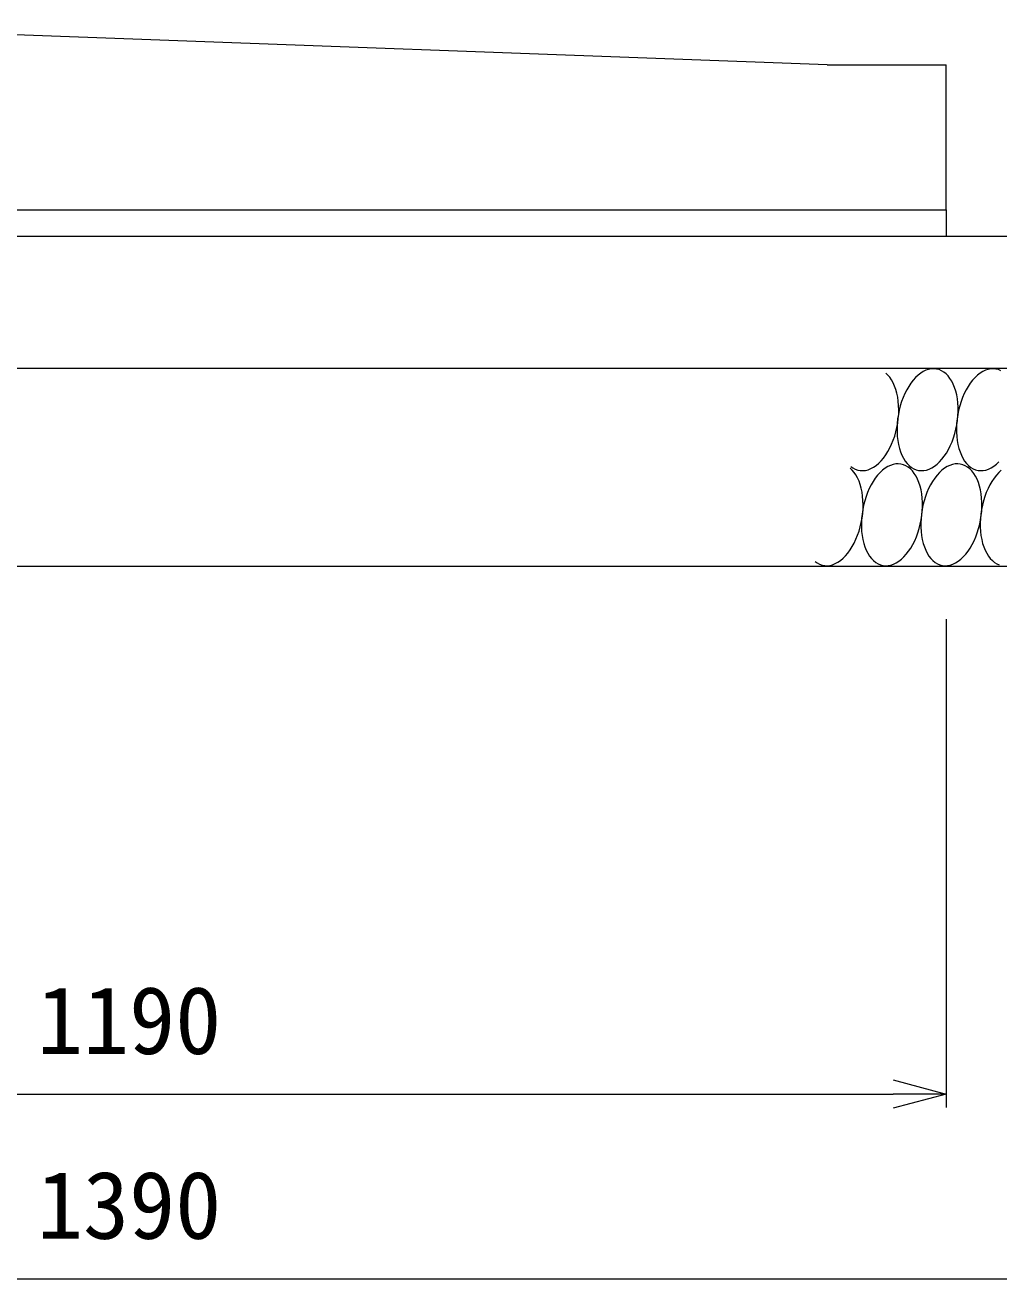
# Model space of a CAD drawing. Units: millimetres, scale not verified. Extents: x 0 to 252300, y 59400 to 118800.
# Drawn here: x 38375 to 42063, y 73541 to 78291 of the extents above; entities that cross this region are included whole.
import ezdxf
from ezdxf.enums import TextEntityAlignment as Align

# ---------------------------------------------------------------- set-up
doc = ezdxf.new("R2010")
doc.units = ezdxf.units.MM
doc.header["$LTSCALE"] = 300
for name, color, linetype, lineweight in [('0_2', 1, 'Continuous', 18), ('D-DCR', 7, 'Continuous', 18), ('D-STR', 1, 'Continuous', 18), ('D-STR-DIM', 7, 'Continuous', 18)]:
    doc.layers.add(name, color=color, linetype=linetype, lineweight=lineweight)
doc.styles.add('ＭＳ ゴシック', font='')
doc.styles.get('ＭＳ ゴシック').set_extended_font_data('MS Gothic')

msp = doc.modelspace()

# ---------------------------------------------------------------- linework, layer by layer
at = {"layer": '0_2'}
for p, q in [((41662.9, 74294.3), (41862.9, 74240.7)), ((41862.9, 74240.7), (41662.9, 74187.1)), ((41862.9, 74240.7), (41662.9, 74240.7))]:
    msp.add_line(p, q, dxfattribs=at)
at = {"layer": 'D-DCR'}
for p, q in [((41642.3, 76965), (41634.2, 76972.4)), ((41649.7, 76956.3), (41642.3, 76965)), ((41656.6, 76946.3), (41649.7, 76956.3)), ((41747.7, 76955.4), (41738.6, 76945.3)), ((41757.1, 76964.2), (41747.7, 76955.4)), ((41766.9, 76971.8), (41757.1, 76964.2)), ((41776.8, 76978), (41766.9, 76971.8)), ((41786.9, 76982.8), (41776.8, 76978)), ((41797, 76986.2), (41786.9, 76982.8)), ((41807.1, 76988.2), (41797, 76986.2)), ((41817, 76988.7), (41807.1, 76988.2)), ((41826.8, 76987.7), (41817, 76988.7)), ((41836.3, 76985.3), (41826.8, 76987.7)), ((41845.5, 76981.4), (41836.3, 76985.3)), ((41854.3, 76976.1), (41845.5, 76981.4)), ((41862.7, 76969.5), (41854.3, 76976.1)), ((41870.5, 76961.5), (41862.7, 76969.5)), ((41877.7, 76952.2), (41870.5, 76961.5)), ((41884.2, 76941.8), (41877.7, 76952.2)), ((41972.7, 76955.4), (41963.6, 76945.3)), ((41982.1, 76964.2), (41972.7, 76955.4)), ((41991.9, 76971.8), (41982.1, 76964.2)), ((42001.8, 76978), (41991.9, 76971.8)), ((42011.9, 76982.8), (42001.8, 76978)), ((42022, 76986.2), (42011.9, 76982.8)), ((42032.1, 76988.2), (42022, 76986.2)), ((42042, 76988.7), (42032.1, 76988.2)), ((42051.8, 76987.7), (42042, 76988.7)), ((42061.3, 76985.3), (42051.8, 76987.7)), ((42070.5, 76981.4), (42061.3, 76985.3)), ((41662.7, 76935.2), (41656.6, 76946.3)), ((41668.2, 76923.1), (41662.7, 76935.2)), ((41672.9, 76909.9), (41668.2, 76923.1)), ((41676.7, 76895.9), (41672.9, 76909.9)), ((41713.9, 76908.6), (41706.8, 76894.5)), ((41721.6, 76921.8), (41713.9, 76908.6)), ((41729.8, 76934.1), (41721.6, 76921.8)), ((41738.6, 76945.3), (41729.8, 76934.1)), ((41890.1, 76930.2), (41884.2, 76941.8)), ((41895.2, 76917.7), (41890.1, 76930.2)), ((41899.6, 76904.2), (41895.2, 76917.7)), ((41903.1, 76889.8), (41899.6, 76904.2)), ((41938.9, 76908.6), (41931.8, 76894.5)), ((41946.6, 76921.8), (41938.9, 76908.6)), ((41954.8, 76934.1), (41946.6, 76921.8)), ((41963.6, 76945.3), (41954.8, 76934.1)), ((41679.8, 76881.2), (41676.7, 76895.9)), ((41682, 76865.8), (41679.8, 76881.2)), ((41683.3, 76849.8), (41682, 76865.8)), ((41694.7, 76864.3), (41689.7, 76848.3)), ((41700.4, 76879.7), (41694.7, 76864.3)), ((41706.8, 76894.5), (41700.4, 76879.7)), ((41905.8, 76874.8), (41903.1, 76889.8)), ((41907.7, 76859.1), (41905.8, 76874.8)), ((41908.6, 76843), (41907.7, 76859.1)), ((41919.7, 76864.3), (41914.7, 76848.3)), ((41925.4, 76879.7), (41919.7, 76864.3)), ((41931.8, 76894.5), (41925.4, 76879.7)), ((41682.2, 76815.2), (41679.6, 76798.4)), ((41682.1, 76800), (41683.4, 76816.8)), ((41685.5, 76831.9), (41682.2, 76815.2)), ((41683.8, 76833.5), (41683.3, 76849.8)), ((41683.4, 76816.8), (41683.8, 76833.5)), ((41689.7, 76848.3), (41685.5, 76831.9)), ((41907.2, 76815.2), (41904.6, 76798.4)), ((41906.3, 76793), (41907.9, 76809.8)), ((41910.5, 76831.9), (41907.2, 76815.2)), ((41907.9, 76809.8), (41908.7, 76826.5)), ((41908.7, 76826.5), (41908.6, 76843)), ((41914.7, 76848.3), (41910.5, 76831.9)), ((41673, 76749.9), (41676.9, 76766.5)), ((41676.9, 76766.5), (41679.9, 76783.2)), ((41678, 76781.6), (41677.2, 76764.9)), ((41677.2, 76764.9), (41677.3, 76748.4)), ((41679.6, 76798.4), (41678, 76781.6)), ((41679.9, 76783.2), (41682.1, 76800)), ((41900.4, 76759.5), (41903.7, 76776.1)), ((41903, 76781.6), (41902.2, 76764.9)), ((41902.2, 76764.9), (41902.3, 76748.4)), ((41904.6, 76798.4), (41903, 76781.6)), ((41903.7, 76776.1), (41906.3, 76793)), ((41656.8, 76703), (41663, 76718.1)), ((41663, 76718.1), (41668.4, 76733.8)), ((41668.4, 76733.8), (41673, 76749.9)), ((41677.3, 76748.4), (41678.2, 76732.2)), ((41678.2, 76732.2), (41680.1, 76716.6)), ((41680.1, 76716.6), (41682.8, 76701.5)), ((41885.5, 76711.6), (41891.2, 76727.1)), ((41891.2, 76727.1), (41896.2, 76743.1)), ((41896.2, 76743.1), (41900.4, 76759.5)), ((41902.3, 76748.4), (41903.2, 76732.2)), ((41903.2, 76732.2), (41905.1, 76716.6)), ((41905.1, 76716.6), (41907.8, 76701.5)), ((41634.6, 76662.3), (41642.6, 76675)), ((41642.6, 76675), (41650, 76688.6)), ((41650, 76688.6), (41656.8, 76703)), ((41682.8, 76701.5), (41686.3, 76687.2)), ((41686.3, 76687.2), (41690.7, 76673.7)), ((41690.7, 76673.7), (41695.8, 76661.1)), ((41856.1, 76657.3), (41864.3, 76669.5)), ((41864.3, 76669.5), (41872, 76682.7)), ((41872, 76682.7), (41879, 76696.8)), ((41879, 76696.8), (41885.5, 76711.6)), ((41907.8, 76701.5), (41911.3, 76687.2)), ((41911.3, 76687.2), (41915.7, 76673.7)), ((41915.7, 76673.7), (41920.8, 76661.1)), ((41501.7, 76618.9), (41510.2, 76612.9)), ((41588.3, 76615.8), (41598.1, 76622.6)), ((41598.1, 76622.6), (41607.8, 76630.7)), ((41607.8, 76630.7), (41617.1, 76640.1)), ((41617.1, 76640.1), (41626.1, 76650.6)), ((41626.1, 76650.6), (41634.6, 76662.3)), ((41641.8, 76618), (41631.9, 76611.8)), ((41651.9, 76622.8), (41641.8, 76618)), ((41662, 76626.2), (41651.9, 76622.8)), ((41672.1, 76628.2), (41662, 76626.2)), ((41682, 76628.7), (41672.1, 76628.2)), ((41691.8, 76627.7), (41682, 76628.7)), ((41701.3, 76625.3), (41691.8, 76627.7)), ((41695.8, 76661.1), (41701.7, 76649.6)), ((41710.5, 76621.4), (41701.3, 76625.3)), ((41701.7, 76649.6), (41708.2, 76639.1)), ((41708.2, 76639.1), (41715.4, 76629.9)), ((41719.3, 76616.1), (41710.5, 76621.4)), ((41715.4, 76629.9), (41723.2, 76621.9)), ((41723.2, 76621.9), (41731.6, 76615.2)), ((41809.1, 76613.4), (41819, 76619.6)), ((41819, 76619.6), (41828.8, 76627.2)), ((41828.8, 76627.2), (41838.2, 76636)), ((41838.2, 76636), (41847.3, 76646.1)), ((41847.3, 76646.1), (41856.1, 76657.3)), ((41866.8, 76618), (41856.9, 76611.8)), ((41876.9, 76622.8), (41866.8, 76618)), ((41887, 76626.2), (41876.9, 76622.8)), ((41897.1, 76628.2), (41887, 76626.2)), ((41907, 76628.7), (41897.1, 76628.2)), ((41916.8, 76627.7), (41907, 76628.7)), ((41926.3, 76625.3), (41916.8, 76627.7)), ((41920.8, 76661.1), (41926.7, 76649.6)), ((41935.5, 76621.4), (41926.3, 76625.3)), ((41926.7, 76649.6), (41933.2, 76639.1)), ((41933.2, 76639.1), (41940.4, 76629.9)), ((41944.3, 76616.1), (41935.5, 76621.4)), ((41940.4, 76629.9), (41948.2, 76621.9)), ((41948.2, 76621.9), (41956.6, 76615.2)), ((42034.1, 76613.4), (42044, 76619.6)), ((42044, 76619.6), (42053.8, 76627.2)), ((42053.8, 76627.2), (42063.2, 76636)), ((41507.3, 76605), (41499.2, 76612.4)), ((41514.7, 76596.3), (41507.3, 76605)), ((41510.2, 76612.9), (41519.2, 76608.2)), ((41521.6, 76586.3), (41514.7, 76596.3)), ((41519.2, 76608.2), (41528.5, 76604.9)), ((41527.7, 76575.2), (41521.6, 76586.3)), ((41533.2, 76563.1), (41527.7, 76575.2)), ((41528.5, 76604.9), (41538.2, 76603.1)), ((41538.2, 76603.1), (41548, 76602.7)), ((41548, 76602.7), (41558.1, 76603.8)), ((41558.1, 76603.8), (41568.2, 76606.4)), ((41568.2, 76606.4), (41578.3, 76610.4)), ((41578.3, 76610.4), (41588.3, 76615.8)), ((41594.8, 76574.1), (41586.6, 76561.8)), ((41603.6, 76585.3), (41594.8, 76574.1)), ((41612.7, 76595.4), (41603.6, 76585.3)), ((41622.1, 76604.2), (41612.7, 76595.4)), ((41631.9, 76611.8), (41622.1, 76604.2)), ((41727.7, 76609.5), (41719.3, 76616.1)), ((41735.5, 76601.5), (41727.7, 76609.5)), ((41731.6, 76615.2), (41740.4, 76610)), ((41742.7, 76592.2), (41735.5, 76601.5)), ((41740.4, 76610), (41749.6, 76606.1)), ((41749.2, 76581.8), (41742.7, 76592.2)), ((41755.1, 76570.2), (41749.2, 76581.8)), ((41749.6, 76606.1), (41759.1, 76603.6)), ((41760.2, 76557.7), (41755.1, 76570.2)), ((41759.1, 76603.6), (41768.9, 76602.7)), ((41768.9, 76602.7), (41778.8, 76603.2)), ((41778.8, 76603.2), (41788.9, 76605.1)), ((41788.9, 76605.1), (41799, 76608.5)), ((41799, 76608.5), (41809.1, 76613.4)), ((41819.8, 76574.1), (41811.6, 76561.8)), ((41828.6, 76585.3), (41819.8, 76574.1)), ((41837.7, 76595.4), (41828.6, 76585.3)), ((41847.1, 76604.2), (41837.7, 76595.4)), ((41856.9, 76611.8), (41847.1, 76604.2)), ((41952.7, 76609.5), (41944.3, 76616.1)), ((41960.5, 76601.5), (41952.7, 76609.5)), ((41956.6, 76615.2), (41965.4, 76610)), ((41967.7, 76592.2), (41960.5, 76601.5)), ((41965.4, 76610), (41974.6, 76606.1)), ((41974.2, 76581.8), (41967.7, 76592.2)), ((41980.1, 76570.2), (41974.2, 76581.8)), ((41974.6, 76606.1), (41984.1, 76603.6)), ((41985.2, 76557.7), (41980.1, 76570.2)), ((41984.1, 76603.6), (41993.9, 76602.7)), ((41993.9, 76602.7), (42003.8, 76603.2)), ((42003.8, 76603.2), (42013.9, 76605.1)), ((42013.9, 76605.1), (42024, 76608.5)), ((42024, 76608.5), (42034.1, 76613.4)), ((42044.8, 76574.1), (42036.6, 76561.8)), ((42053.6, 76585.3), (42044.8, 76574.1)), ((42062.7, 76595.4), (42053.6, 76585.3)), ((42072.1, 76604.2), (42062.7, 76595.4)), ((41537.9, 76549.9), (41533.2, 76563.1)), ((41541.7, 76535.9), (41537.9, 76549.9)), ((41544.8, 76521.2), (41541.7, 76535.9)), ((41571.8, 76534.5), (41565.4, 76519.7)), ((41578.9, 76548.6), (41571.8, 76534.5)), ((41586.6, 76561.8), (41578.9, 76548.6)), ((41764.6, 76544.2), (41760.2, 76557.7)), ((41768.1, 76529.8), (41764.6, 76544.2)), ((41770.8, 76514.8), (41768.1, 76529.8)), ((41796.8, 76534.5), (41790.4, 76519.7)), ((41803.9, 76548.6), (41796.8, 76534.5)), ((41811.6, 76561.8), (41803.9, 76548.6)), ((41989.6, 76544.2), (41985.2, 76557.7)), ((41993.1, 76529.8), (41989.6, 76544.2)), ((41995.8, 76514.8), (41993.1, 76529.8)), ((42021.8, 76534.5), (42015.4, 76519.7)), ((42028.9, 76548.6), (42021.8, 76534.5)), ((42036.6, 76561.8), (42028.9, 76548.6)), ((41547, 76505.8), (41544.8, 76521.2)), ((41548.3, 76489.8), (41547, 76505.8)), ((41548.8, 76473.5), (41548.3, 76489.8)), ((41554.7, 76488.3), (41550.5, 76471.9)), ((41559.7, 76504.3), (41554.7, 76488.3)), ((41565.4, 76519.7), (41559.7, 76504.3)), ((41772.7, 76499.1), (41770.8, 76514.8)), ((41773.6, 76483), (41772.7, 76499.1)), ((41773.7, 76466.5), (41773.6, 76483)), ((41779.7, 76488.3), (41775.5, 76471.9)), ((41784.7, 76504.3), (41779.7, 76488.3)), ((41790.4, 76519.7), (41784.7, 76504.3)), ((41997.7, 76499.1), (41995.8, 76514.8)), ((41998.6, 76483), (41997.7, 76499.1)), ((41998.7, 76466.5), (41998.6, 76483)), ((42004.7, 76488.3), (42000.5, 76471.9)), ((42009.7, 76504.3), (42004.7, 76488.3)), ((42015.4, 76519.7), (42009.7, 76504.3)), ((41544.6, 76438.4), (41543, 76421.6)), ((41547.2, 76455.2), (41544.6, 76438.4)), ((41544.9, 76423.2), (41547.1, 76440)), ((41547.1, 76440), (41548.4, 76456.8)), ((41550.5, 76471.9), (41547.2, 76455.2)), ((41548.4, 76456.8), (41548.8, 76473.5)), ((41769.6, 76438.4), (41768, 76421.6)), ((41768.7, 76416.1), (41771.3, 76433)), ((41772.2, 76455.2), (41769.6, 76438.4)), ((41771.3, 76433), (41772.9, 76449.8)), ((41775.5, 76471.9), (41772.2, 76455.2)), ((41772.9, 76449.8), (41773.7, 76466.5)), ((41994.6, 76438.4), (41993, 76421.6)), ((41993.7, 76416.1), (41996.3, 76433)), ((41997.2, 76455.2), (41994.6, 76438.4)), ((41996.3, 76433), (41997.9, 76449.8)), ((42000.5, 76471.9), (41997.2, 76455.2)), ((41997.9, 76449.8), (41998.7, 76466.5)), ((41533.4, 76373.8), (41538, 76389.9)), ((41538, 76389.9), (41541.9, 76406.5)), ((41541.9, 76406.5), (41544.9, 76423.2)), ((41543, 76421.6), (41542.2, 76404.9)), ((41542.2, 76404.9), (41542.3, 76388.4)), ((41542.3, 76388.4), (41543.2, 76372.2)), ((41756.2, 76367.1), (41761.2, 76383.1)), ((41761.2, 76383.1), (41765.4, 76399.5)), ((41765.4, 76399.5), (41768.7, 76416.1)), ((41768, 76421.6), (41767.2, 76404.9)), ((41767.2, 76404.9), (41767.3, 76388.4)), ((41767.3, 76388.4), (41768.2, 76372.2)), ((41981.2, 76367.1), (41986.2, 76383.1)), ((41986.2, 76383.1), (41990.4, 76399.5)), ((41990.4, 76399.5), (41993.7, 76416.1)), ((41993, 76421.6), (41992.2, 76404.9)), ((41992.2, 76404.9), (41992.3, 76388.4)), ((41992.3, 76388.4), (41993.2, 76372.2)), ((41515, 76328.6), (41521.8, 76343)), ((41521.8, 76343), (41528, 76358.1)), ((41528, 76358.1), (41533.4, 76373.8)), ((41543.2, 76372.2), (41545.1, 76356.6)), ((41545.1, 76356.6), (41547.8, 76341.5)), ((41547.8, 76341.5), (41551.3, 76327.2)), ((41737, 76322.7), (41744, 76336.8)), ((41744, 76336.8), (41750.5, 76351.6)), ((41750.5, 76351.6), (41756.2, 76367.1)), ((41768.2, 76372.2), (41770.1, 76356.6)), ((41770.1, 76356.6), (41772.8, 76341.5)), ((41772.8, 76341.5), (41776.3, 76327.2)), ((41962, 76322.7), (41969, 76336.8)), ((41969, 76336.8), (41975.5, 76351.6)), ((41975.5, 76351.6), (41981.2, 76367.1)), ((41993.2, 76372.2), (41995.1, 76356.6)), ((41995.1, 76356.6), (41997.8, 76341.5)), ((41997.8, 76341.5), (42001.3, 76327.2)), ((41482.1, 76280.1), (41491.1, 76290.6)), ((41491.1, 76290.6), (41499.6, 76302.3)), ((41499.6, 76302.3), (41507.6, 76315)), ((41507.6, 76315), (41515, 76328.6)), ((41551.3, 76327.2), (41555.7, 76313.7)), ((41555.7, 76313.7), (41560.8, 76301.1)), ((41560.8, 76301.1), (41566.7, 76289.6)), ((41566.7, 76289.6), (41573.2, 76279.1)), ((41703.2, 76276), (41712.3, 76286.1)), ((41712.3, 76286.1), (41721.1, 76297.3)), ((41721.1, 76297.3), (41729.3, 76309.5)), ((41729.3, 76309.5), (41737, 76322.7)), ((41776.3, 76327.2), (41780.7, 76313.7)), ((41780.7, 76313.7), (41785.8, 76301.1)), ((41785.8, 76301.1), (41791.7, 76289.6)), ((41791.7, 76289.6), (41798.2, 76279.1)), ((41928.2, 76276), (41937.3, 76286.1)), ((41937.3, 76286.1), (41946.1, 76297.3)), ((41946.1, 76297.3), (41954.3, 76309.5)), ((41954.3, 76309.5), (41962, 76322.7)), ((42001.3, 76327.2), (42005.7, 76313.7)), ((42005.7, 76313.7), (42010.8, 76301.1)), ((42010.8, 76301.1), (42016.7, 76289.6)), ((42016.7, 76289.6), (42023.2, 76279.1)), ((41366.7, 76258.9), (41375.2, 76252.9)), ((41375.2, 76252.9), (41384.2, 76248.2)), ((41384.2, 76248.2), (41393.5, 76244.9)), ((41393.5, 76244.9), (41403.2, 76243.1)), ((41403.2, 76243.1), (41413, 76242.7)), ((41413, 76242.7), (41423.1, 76243.8)), ((41423.1, 76243.8), (41433.2, 76246.4)), ((41433.2, 76246.4), (41443.3, 76250.4)), ((41443.3, 76250.4), (41453.3, 76255.8)), ((41453.3, 76255.8), (41463.1, 76262.6)), ((41463.1, 76262.6), (41472.8, 76270.7)), ((41472.8, 76270.7), (41482.1, 76280.1)), ((41573.2, 76279.1), (41580.4, 76269.9)), ((41580.4, 76269.9), (41588.2, 76261.9)), ((41588.2, 76261.9), (41596.6, 76255.2)), ((41596.6, 76255.2), (41605.4, 76250)), ((41605.4, 76250), (41614.6, 76246.1)), ((41614.6, 76246.1), (41624.1, 76243.6)), ((41624.1, 76243.6), (41633.9, 76242.7)), ((41633.9, 76242.7), (41643.8, 76243.2)), ((41643.8, 76243.2), (41653.9, 76245.1)), ((41653.9, 76245.1), (41664, 76248.5)), ((41664, 76248.5), (41674.1, 76253.4)), ((41674.1, 76253.4), (41684, 76259.6)), ((41684, 76259.6), (41693.8, 76267.2)), ((41693.8, 76267.2), (41703.2, 76276)), ((41798.2, 76279.1), (41805.4, 76269.9)), ((41805.4, 76269.9), (41813.2, 76261.9)), ((41813.2, 76261.9), (41821.6, 76255.2)), ((41821.6, 76255.2), (41830.4, 76250)), ((41830.4, 76250), (41839.6, 76246.1)), ((41839.6, 76246.1), (41849.1, 76243.6)), ((41849.1, 76243.6), (41858.9, 76242.7)), ((41858.9, 76242.7), (41868.8, 76243.2)), ((41868.8, 76243.2), (41878.9, 76245.1)), ((41878.9, 76245.1), (41889, 76248.5)), ((41889, 76248.5), (41899.1, 76253.4)), ((41899.1, 76253.4), (41909, 76259.6)), ((41909, 76259.6), (41918.8, 76267.2)), ((41918.8, 76267.2), (41928.2, 76276)), ((42023.2, 76279.1), (42030.4, 76269.9)), ((42030.4, 76269.9), (42038.2, 76261.9)), ((42038.2, 76261.9), (42046.6, 76255.2)), ((42046.6, 76255.2), (42055.4, 76250)), ((42055.4, 76250), (42064.6, 76246.1))]:
    msp.add_line(p, q, dxfattribs=at)
at = {"layer": 'D-STR'}
for p, q in [((41412.9, 78140.7), (37326.9, 78290.7)), ((41412.9, 78140.7), (41862.9, 78140.7)), ((41862.9, 77590.7), (41862.9, 78140.7)), ((35912.9, 77590.7), (41862.9, 77590.7)), ((41862.9, 77590.7), (41862.9, 77490.7)), ((35412.9, 77490.7), (42362.9, 77490.7)), ((35412.9, 76990.7), (42362.9, 76990.7)), ((35412.9, 76240.7), (42362.9, 76240.7))]:
    msp.add_line(p, q, dxfattribs=at)
at = {"layer": 'D-STR-DIM'}
for p, q in [((41862.9, 76040.7), (41862.9, 74190.7)), ((36112.9, 74240.7), (41662.9, 74240.7)), ((35612.9, 73540.7), (42162.9, 73540.7))]:
    msp.add_line(p, q, dxfattribs=at)

# ---------------------------------------------------------------- texts
at = {"layer": 'D-STR-DIM', "color": 1, "style": 'ＭＳ ゴシック'}
for s, p in [('1190', (38419.8, 74315.7)), ('1390', (38419.8, 73615.7))]:
    msp.add_text(s, height=256.6, dxfattribs=at).set_placement(p, align=Align.BOTTOM_LEFT)

doc.saveas('drawing.dxf')
